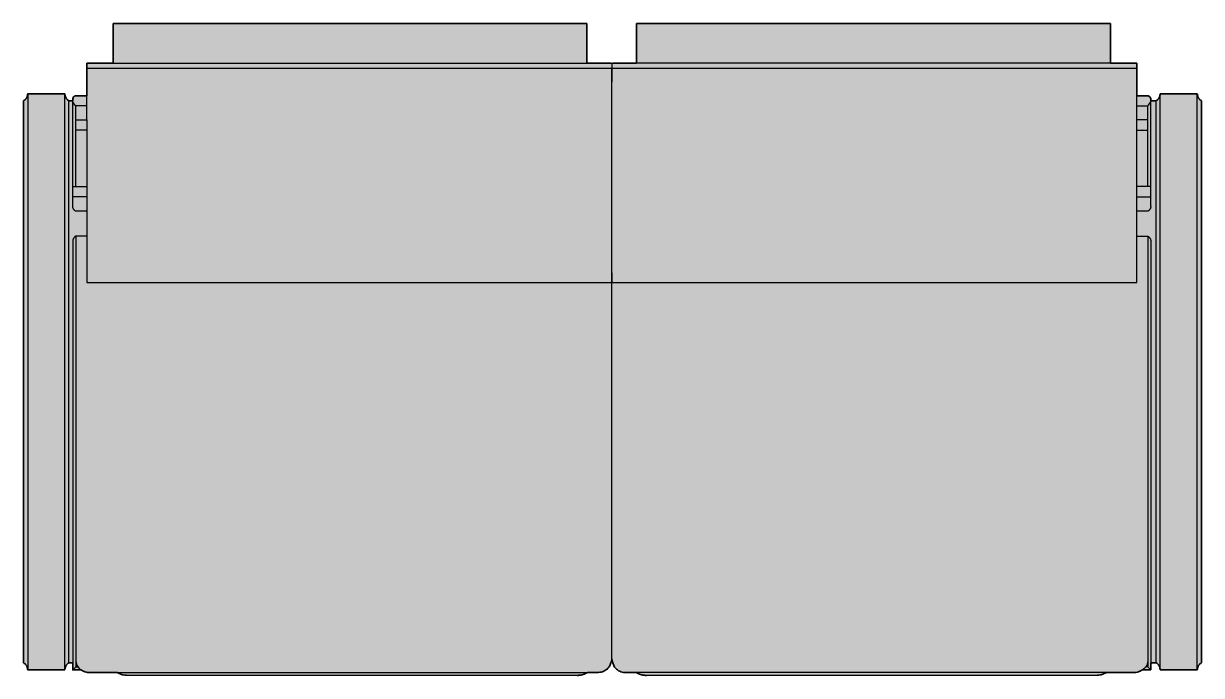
# Model space of a CAD drawing. Header units: millimetres. Extents: x 116 to 4038, y -1433 to 925.
# Drawn here: x 2324 to 4038, y -1386 to -438 of the extents above; entities that cross this region are included whole.
import ezdxf

# ---------------------------------------------------------------- set-up
doc = ezdxf.new("R2010")
doc.units = ezdxf.units.MM
doc.layers.add('Blocks', color=7, linetype='Continuous')
doc.layers.add('Blocks$Fill', color=7, linetype='Continuous', true_color=0xffffff)
doc.layers.add('Blocks$Inner', color=7, linetype='Continuous', lineweight=25, true_color=0x007f00)
doc.layers.add('Blocks$Outline', color=7, linetype='Continuous', lineweight=35, true_color=0xff3f3f)

# ---------------------------------------------------------------- blocks, each defined once
blk = doc.blocks.new('PK31 Sofa Top')
at = {"layer": 'Blocks$Fill'}
blk.add_hatch(color=256, dxfattribs=at).paths.add_polyline_path([(1581.3, 929.6), (891.9, 929.6), (891.9, 871.8), (856.9, 871.8), (855.9, 870.8), (854.9, 871.8), (819.8, 871.8), (819.8, 929.6), (130.5, 929.6), (130.5, 871.8), (92, 871.8), (92, 824.7), (75.9, 824.7), (75.8, 824.7), (75.6, 824.7), (75.5, 824.6), (75.3, 824.6), (75.2, 824.5), (75, 824.5), (74.9, 824.4), (74.7, 824.4), (74.6, 824.3), (74.5, 824.3), (74.3, 824.2), (74.2, 824.1), (74, 824), (73.9, 823.9), (73.8, 823.9), (73.7, 823.8), (73.5, 823.7), (73.4, 823.6), (73.3, 823.4), (73.2, 823.3), (73.1, 823.2), (73, 823.1), (72.9, 823), (72.8, 822.8), (72.7, 822.7), (72.6, 822.6), (72.5, 822.4), (72.4, 822.3), (72.3, 822.1), (72.2, 822), (72.2, 821.8), (72.1, 821.7), (72, 821.5), (72, 821.3), (71.9, 821.2), (71.9, 821), (71.8, 820.8), (71.8, 820.7), (71.7, 820.5), (71.7, 820.3), (71.7, 820.1), (71.6, 820), (71.6, 819.8), (71.6, 819.6), (71.6, 819.4), (71.6, 819.2), (71.6, 819), (71.6, 818.8), (71.6, 818.8), (71.6, 817.3), (66.1, 817.3), (65.5, 817.7), (65, 818.1), (64.4, 818.5), (64.2, 818.7), (63.9, 818.9), (63.7, 819.1), (63.5, 819.3), (63.3, 819.5), (63, 819.7), (62.8, 820), (62.7, 820.2), (62.5, 820.4), (62.4, 820.5), (62.3, 820.6), (62.2, 820.8), (62.1, 820.9), (62, 821), (61.9, 821.1), (61.9, 821.3), (61.8, 821.4), (61.7, 821.5), (61.6, 821.7), (61.5, 821.9), (61.4, 822.2), (61.3, 822.4), (61.2, 822.7), (61.1, 823), (61, 823.3), (60.9, 823.5), (60.8, 823.8), (60.7, 824.4), (60.5, 825), (60, 827.4), (6.1, 827.4), (5.6, 825), (5.4, 824.4), (5.3, 823.8), (5.2, 823.5), (5.1, 823.3), (5, 823), (4.9, 822.7), (4.8, 822.4), (4.7, 822.2), (4.6, 821.9), (4.4, 821.7), (4.4, 821.5), (4.3, 821.4), (4.2, 821.3), (4.1, 821.1), (4, 821), (4, 820.9), (3.9, 820.8), (3.8, 820.6), (3.7, 820.5), (3.6, 820.4), (3.4, 820.2), (3.2, 820), (3, 819.7), (2.8, 819.5), (2.6, 819.3), (2.4, 819.1), (2.1, 818.9), (1.9, 818.7), (1.6, 818.5), (1.1, 818.1), (0.5, 817.7), (0, 817.3), (0, 712.7), (0, 411.3), (0, 0), (0.6, -0.4), (1.1, -0.8), (1.6, -1.2), (1.9, -1.4), (2.1, -1.6), (2.4, -1.8), (2.6, -2), (2.8, -2.2), (3, -2.4), (3.2, -2.6), (3.4, -2.9), (3.6, -3.1), (3.7, -3.2), (3.8, -3.3), (3.9, -3.4), (4, -3.6), (4, -3.7), (4.1, -3.8), (4.2, -3.9), (4.3, -4.1), (4.4, -4.2), (4.4, -4.3), (4.6, -4.6), (4.7, -4.9), (4.8, -5.1), (4.9, -5.4), (5, -5.7), (5.1, -5.9), (5.2, -6.2), (5.3, -6.5), (5.4, -7.1), (5.6, -7.7), (6.1, -10.1), (6.1, -10.3), (60, -10.3), (60.2, -9.5), (60.3, -8.9), (60.4, -8.3), (60.5, -7.7), (60.7, -7.1), (60.8, -6.5), (60.9, -6.2), (61, -5.9), (61.1, -5.7), (61.2, -5.4), (61.3, -5.1), (61.4, -4.9), (61.5, -4.6), (61.6, -4.3), (61.7, -4.2), (61.8, -4.1), (61.9, -3.9), (61.9, -3.8), (62, -3.7), (62.1, -3.6), (62.2, -3.4), (62.3, -3.3), (62.4, -3.2), (62.5, -3.1), (62.6, -2.9), (62.8, -2.6), (63, -2.4), (63.3, -2.2), (63.5, -2), (63.7, -1.8), (63.9, -1.6), (64.2, -1.4), (64.4, -1.2), (64.9, -0.8), (65.5, -0.4), (66, 0), (71.6, 0), (71.6, -10.2), (71.6, -10.2), (71.6, -10.2), (71.6, -10.2), (71.6, -10.2), (71.6, -10.2), (71.6, -10.2), (71.6, -10.2), (71.6, -10.2), (71.6, -10.2), (71.6, -10.2), (71.6, -10.2), (71.6, -10.2), (71.6, -10.2), (71.6, -10.2), (71.6, -10.2), (71.6, -10.2), (71.6, -10.2), (71.6, -10.2), (71.6, -10.2), (71.6, -10.2), (71.6, -10.2), (71.6, -10.2), (71.6, -10.2), (71.6, -10.2), (71.6, -10.3), (71.6, -10.3), (71.6, -10.3), (71.6, -10.3), (71.6, -10.3), (71.6, -10.3), (71.6, -10.3), (71.6, -10.3), (71.6, -10.3), (71.6, -10.3), (71.6, -10.3), (71.6, -10.3), (71.6, -10.3), (71.6, -10.3), (71.6, -10.3), (71.7, -10.3), (71.7, -10.3), (71.7, -10.3), (71.7, -10.3), (71.7, -10.3), (71.7, -10.3), (71.7, -10.3), (71.7, -10.3), (71.7, -10.3), (71.7, -10.3), (71.7, -10.3), (71.7, -10.3), (71.7, -10.3), (71.7, -10.3), (71.7, -10.3), (71.7, -10.3), (71.7, -10.3), (71.8, -10.3), (71.8, -10.3), (83.5, -10.3), (84, -10.6), (84.5, -10.9), (84.9, -11.2), (85.4, -11.5), (85.9, -11.7), (86.4, -12), (86.9, -12.2), (87.3, -12.4), (87.8, -12.6), (88.3, -12.8), (88.8, -13), (89.3, -13.2), (89.8, -13.3), (90.3, -13.5), (90.8, -13.6), (91.1, -13.6), (91.3, -13.7), (91.8, -13.7), (92.3, -13.8), (92.8, -13.9), (93.2, -13.9), (95.2, -14), (136.1, -14), (136.6, -14.3), (137.2, -14.6), (137.7, -14.9), (138.2, -15.2), (138.7, -15.5), (139.3, -15.7), (139.8, -16), (140.4, -16.2), (141, -16.4), (141.5, -16.6), (142.1, -16.8), (142.7, -17), (143.3, -17.1), (143.9, -17.3), (144.5, -17.4), (145.1, -17.5), (145.7, -17.6), (146.2, -17.7), (146.8, -17.8), (147.4, -17.9), (148, -17.9), (148.5, -17.9), (149.1, -18), (149.7, -18), (805.3, -18.3), (806.3, -18.3), (807.2, -18.3), (808.2, -18.2), (809.2, -18.1), (810.2, -17.9), (811.1, -17.8), (812.1, -17.5), (813.1, -17.3), (814.1, -17), (815.1, -16.7), (816.1, -16.3), (816.6, -16.2), (817.1, -16), (817.6, -15.7), (818, -15.5), (818.5, -15.3), (819, -15.1), (819.5, -14.8), (820, -14.6), (820.4, -14.3), (820.9, -14), (836.6, -14), (837.1, -14), (837.6, -13.9), (838.1, -13.9), (838.5, -13.8), (839, -13.7), (839.5, -13.7), (840, -13.6), (840.4, -13.5), (840.9, -13.4), (841.4, -13.2), (841.8, -13.1), (842.3, -13), (842.8, -12.8), (843.2, -12.6), (843.7, -12.5), (844.1, -12.3), (844.5, -12.1), (845, -11.9), (845.4, -11.6), (845.8, -11.4), (846.2, -11.2), (846.6, -10.9), (847.1, -10.7), (847.4, -10.4), (847.8, -10.1), (848.2, -9.8), (848.6, -9.5), (849, -9.2), (849.3, -8.9), (849.7, -8.6), (850, -8.2), (850.4, -7.9), (850.7, -7.5), (851, -7.2), (851.2, -7), (851.3, -6.8), (851.5, -6.6), (851.6, -6.4), (851.8, -6.2), (851.9, -5.9), (852.1, -5.7), (852.2, -5.5), (852.4, -5.2), (852.5, -5), (852.8, -4.4), (853.2, -3.8), (853.5, -3.1), (853.8, -2.4), (854.1, -1.6), (854.5, -0.7), (854.8, 0.3), (855.6, 2.5), (855.6, 2.9), (855.7, 3.3), (855.7, 3.7), (855.8, 4.2), (855.8, 4.6), (855.8, 5), (855.9, 5.5), (855.9, 5.9), (855.9, 6), (855.9, 6), (856.7, 2.6), (857.4, -0.1), (857.8, -1.2), (858.1, -2.3), (858.4, -3.2), (858.7, -4), (858.9, -4.3), (859.1, -4.7), (859.2, -5), (859.4, -5.3), (859.5, -5.6), (859.7, -5.9), (859.8, -6.1), (860, -6.4), (860.1, -6.6), (860.3, -6.8), (860.4, -7), (860.6, -7.2), (860.7, -7.4), (860.9, -7.6), (861.2, -7.9), (861.6, -8.3), (861.9, -8.6), (862.3, -9), (862.6, -9.3), (863, -9.6), (863.3, -9.9), (863.7, -10.2), (864.1, -10.5), (864.5, -10.7), (864.9, -11), (865.3, -11.3), (865.7, -11.5), (866.2, -11.7), (866.6, -12), (867, -12.2), (867.4, -12.4), (867.9, -12.6), (868.3, -12.7), (868.8, -12.9), (869.2, -13.1), (869.7, -13.2), (870.2, -13.4), (870.6, -13.5), (871.1, -13.6), (871.6, -13.7), (872.1, -13.8), (872.6, -13.8), (873.1, -13.9), (873.6, -14), (874.1, -14), (874.6, -14), (875.1, -14), (890.9, -14), (891.3, -14.3), (891.8, -14.6), (892.3, -14.8), (892.7, -15.1), (893.2, -15.3), (893.7, -15.5), (894.2, -15.7), (894.7, -16), (895.2, -16.2), (895.7, -16.3), (896.6, -16.7), (897.6, -17), (898.6, -17.3), (899.6, -17.5), (900.6, -17.8), (901.6, -17.9), (902.6, -18.1), (903.6, -18.2), (904.5, -18.3), (905.5, -18.3), (906.4, -18.3), (1562.1, -18), (1562.6, -18), (1563.2, -17.9), (1563.8, -17.9), (1564.4, -17.9), (1564.9, -17.8), (1565.5, -17.7), (1566.1, -17.6), (1566.7, -17.5), (1567.3, -17.4), (1567.9, -17.3), (1568.5, -17.1), (1569.1, -17), (1569.6, -16.8), (1570.2, -16.6), (1570.8, -16.4), (1571.4, -16.2), (1571.9, -16), (1572.5, -15.7), (1573, -15.5), (1573.6, -15.2), (1574.1, -14.9), (1574.6, -14.6), (1575.1, -14.3), (1575.6, -14), (1616.6, -14), (1618.5, -13.9), (1619, -13.9), (1619.5, -13.8), (1620, -13.7), (1620.4, -13.7), (1620.7, -13.6), (1620.9, -13.6), (1621.4, -13.5), (1621.9, -13.3), (1622.4, -13.2), (1622.9, -13), (1623.4, -12.8), (1623.9, -12.6), (1624.4, -12.4), (1624.9, -12.2), (1625.4, -12), (1625.9, -11.7), (1626.4, -11.5), (1626.8, -11.2), (1627.3, -10.9), (1627.8, -10.6), (1628.2, -10.3), (1640, -10.3), (1640, -10.3), (1640, -10.3), (1640, -10.3), (1640, -10.3), (1640, -10.3), (1640.1, -10.3), (1640.1, -10.3), (1640.1, -10.3), (1640.1, -10.3), (1640.1, -10.3), (1640.1, -10.3), (1640.1, -10.3), (1640.1, -10.3), (1640.1, -10.3), (1640.1, -10.3), (1640.1, -10.3), (1640.1, -10.3), (1640.1, -10.3), (1640.1, -10.3), (1640.1, -10.3), (1640.1, -10.3), (1640.1, -10.3), (1640.1, -10.3), (1640.1, -10.3), (1640.1, -10.3), (1640.1, -10.3), (1640.1, -10.3), (1640.1, -10.3), (1640.1, -10.3), (1640.1, -10.3), (1640.1, -10.3), (1640.2, -10.3), (1640.2, -10.3), (1640.2, -10.2), (1640.2, -10.2), (1640.2, -10.2), (1640.2, -10.2), (1640.2, -10.2), (1640.2, -10.2), (1640.2, -10.2), (1640.2, -10.2), (1640.2, -10.2), (1640.2, -10.2), (1640.2, -10.2), (1640.2, -10.2), (1640.2, -10.2), (1640.2, -10.2), (1640.2, -10.2), (1640.2, -10.2), (1640.2, -10.2), (1640.2, -10.2), (1640.2, -10.2), (1640.2, -10.2), (1640.2, -10.2), (1640.2, -10.2), (1640.2, -10.2), (1640.2, -10.2), (1640.2, -10.2), (1640.2, 0), (1647.9, 0), (1648.4, -0.4), (1648.9, -0.8), (1649.4, -1.2), (1649.7, -1.4), (1649.9, -1.6), (1650.2, -1.8), (1650.4, -2), (1650.6, -2.2), (1650.8, -2.4), (1651, -2.6), (1651.2, -2.9), (1651.4, -3.1), (1651.5, -3.2), (1651.6, -3.3), (1651.7, -3.4), (1651.7, -3.6), (1651.8, -3.7), (1651.9, -3.8), (1652, -3.9), (1652.1, -4.1), (1652.1, -4.2), (1652.2, -4.3), (1652.3, -4.6), (1652.5, -4.9), (1652.6, -5.1), (1652.7, -5.4), (1652.8, -5.7), (1652.9, -5.9), (1653, -6.2), (1653, -6.5), (1653.2, -7.1), (1653.3, -7.7), (1653.6, -8.9), (1653.9, -10.3), (1707.8, -10.3), (1708, -9), (1708.3, -7.7), (1708.4, -7.1), (1708.6, -6.5), (1708.7, -6.2), (1708.8, -5.9), (1708.9, -5.7), (1709, -5.4), (1709.1, -5.1), (1709.2, -4.9), (1709.3, -4.6), (1709.4, -4.3), (1709.5, -4.2), (1709.6, -4.1), (1709.7, -3.9), (1709.7, -3.8), (1709.8, -3.7), (1709.9, -3.6), (1710, -3.4), (1710.1, -3.3), (1710.2, -3.2), (1710.3, -3.1), (1710.4, -2.9), (1710.6, -2.6), (1710.8, -2.4), (1711, -2.2), (1711.3, -2), (1711.5, -1.8), (1711.7, -1.6), (1712, -1.4), (1712.2, -1.2), (1712.8, -0.8), (1713.3, -0.4), (1713.9, 0), (1713.9, 411.3), (1713.9, 712.7), (1713.9, 817.3), (1713.3, 817.7), (1712.8, 818.1), (1712.2, 818.5), (1712, 818.7), (1711.7, 818.9), (1711.5, 819.1), (1711.3, 819.3), (1711, 819.5), (1710.8, 819.7), (1710.6, 820), (1710.4, 820.2), (1710.3, 820.4), (1710.2, 820.5), (1710.1, 820.6), (1710, 820.8), (1709.9, 820.9), (1709.8, 821), (1709.7, 821.1), (1709.7, 821.3), (1709.6, 821.4), (1709.5, 821.5), (1709.4, 821.7), (1709.3, 821.9), (1709.2, 822.2), (1709.1, 822.4), (1709, 822.7), (1708.9, 823), (1708.8, 823.3), (1708.7, 823.5), (1708.6, 823.8), (1708.4, 824.4), (1708.3, 825), (1707.8, 827.5), (1707.8, 827.4), (1653.9, 827.4), (1653.3, 825), (1653.2, 824.4), (1653, 823.8), (1653, 823.5), (1652.9, 823.3), (1652.8, 823), (1652.7, 822.7), (1652.6, 822.4), (1652.5, 822.2), (1652.3, 821.9), (1652.2, 821.7), (1652.1, 821.5), (1652.1, 821.4), (1652, 821.3), (1651.9, 821.1), (1651.8, 821), (1651.7, 820.9), (1651.7, 820.8), (1651.6, 820.6), (1651.5, 820.5), (1651.4, 820.4), (1651.2, 820.2), (1651, 820), (1650.8, 819.7), (1650.6, 819.5), (1650.4, 819.3), (1650.2, 819.1), (1649.9, 818.9), (1649.7, 818.7), (1649.4, 818.5), (1648.9, 818.1), (1648.3, 817.7), (1647.8, 817.3), (1640.2, 817.3), (1640.2, 818.8), (1640.2, 818.8), (1640.2, 819), (1640.2, 819.2), (1640.2, 819.4), (1640.2, 819.6), (1640.1, 819.8), (1640.1, 820), (1640.1, 820.1), (1640.1, 820.3), (1640, 820.5), (1640, 820.7), (1639.9, 820.8), (1639.9, 821), (1639.8, 821.2), (1639.8, 821.3), (1639.7, 821.5), (1639.7, 821.7), (1639.6, 821.8), (1639.5, 822), (1639.4, 822.1), (1639.4, 822.3), (1639.3, 822.4), (1639.2, 822.6), (1639.1, 822.7), (1639, 822.8), (1638.9, 823), (1638.8, 823.1), (1638.7, 823.2), (1638.6, 823.3), (1638.5, 823.4), (1638.3, 823.6), (1638.2, 823.7), (1638.1, 823.8), (1638, 823.9), (1637.8, 823.9), (1637.7, 824), (1637.6, 824.1), (1637.4, 824.2), (1637.3, 824.3), (1637.2, 824.3), (1637, 824.4), (1636.9, 824.4), (1636.7, 824.5), (1636.6, 824.5), (1636.4, 824.6), (1636.3, 824.6), (1636.1, 824.7), (1636, 824.7), (1635.8, 824.7), (1619.8, 824.7), (1619.8, 871.8), (1581.3, 871.8)], flags=0)
at = {"layer": 'Blocks$Inner'}
for p, q in [((75.9, 824.7), (92, 824.7)), ((1635.8, 824.7), (1619.8, 824.7)), ((1653.9, 827.4), (1707.8, 827.4)), ((1653.9, -10.3), (1653.9, 827.4)), ((1707.8, -10.3), (1707.8, 827.5)), ((71.6, 663.9), (71.6, 818.8)), ((76, 692.5), (75.9, 810.1)), ((92, 810.1), (75.9, 810.1)), ((1619.8, 810.1), (1635.8, 810.1)), ((1635.8, 692.5), (1635.8, 810.1)), ((1640.1, 663.9), (1640.2, 818.8)), ((76, 789.7), (92, 789.7)), ((1635.8, 789.7), (1619.8, 789.7)), ((92, 774.6), (76, 774.6)), ((1619.8, 774.6), (1635.8, 774.6)), ((71.6, 692.5), (92, 692.5)), ((1640.1, 692.5), (1619.8, 692.5)), ((92, 677.4), (71.6, 677.4)), ((1619.8, 677.4), (1640.1, 677.4)), ((92, 656.6), (75.9, 656.6)), ((1635.8, 656.6), (1619.8, 656.6)), ((71.6, 613.2), (71.6, -10.2)), ((1640.1, 613.2), (1640.2, -10.2)), ((92, 553.1), (854.9, 553.1)), ((856.9, 553.1), (1619.8, 553.1)), ((855.9, 5.9), (855.9, 13.3)), ((855.9, 6), (855.9, 8.9)), ((71.8, -10.3), (83.6, -10.3)), ((75.9, -5.9), (78.9, -5.9)), ((95.2, -14), (836.6, -14)), ((1616.6, -14), (875.1, -14)), ((1640, -10.3), (1628.1, -10.3)), ((1635.8, -5.9), (1632.8, -5.9)), ((1707.8, -10.3), (1653.9, -10.3)), ((149.7, -18), (805.3, -18.3)), ((1562.1, -18), (906.4, -18.3))]:
    blk.add_line(p, q, dxfattribs=at)
for points in [[(130.5, 871.8), (130.5, 929.6), (819.8, 929.6), (819.8, 871.8)], [(1581.3, 871.8), (1581.3, 929.6), (891.9, 929.6), (891.9, 871.8)], [(92, 871.8), (854.9, 871.8), (855.9, 870.8)], [(855.9, 863.8), (854.9, 864.4), (92, 864.4)], [(1619.8, 871.8), (856.9, 871.8), (855.9, 870.8)], [(1619.8, 864.4), (856.9, 864.4), (855.9, 863.8)], [(6.1, 827.4), (6.1, -10.3), (60, -10.3), (60, 827.4), (6.1, 827.4)], [(0, 817.3), (0, 712.7), (0, 411.3), (0, 0)], [(66, 0), (66.1, 109.9), (66.1, 411.3), (66.1, 788), (66.1, 817.3)], [(66.1, 817.3), (71.6, 817.3)], [(1640.2, 817.3), (1647.8, 817.3)], [(1647.9, 0), (1647.8, 109.9), (1647.8, 411.3), (1647.8, 788), (1647.8, 817.3)], [(1713.9, 817.3), (1713.9, 712.7), (1713.9, 411.3), (1713.9, 0)], [(92, 620.6), (75.9, 620.6), (75.9, 570.8), (75.9, -5.9)], [(1619.8, 620.6), (1635.8, 620.6), (1635.8, 570.8), (1635.8, -5.9)], [(855.9, 566.9), (855.9, 560.5), (855.9, 554)], [(855.9, 6), (855.9, 13.4), (855.9, 358.6), (855.9, 496.4), (855.9, 554)], [(66, 0), (71.6, 0)], [(1647.9, 0), (1640.2, 0)]]:
    blk.add_lwpolyline(points, dxfattribs=at)
for points, knots in [([(92, 789.7), (92, 789.7), (92, 789.9), (92, 790.2), (92, 790.7), (92, 791.4), (92, 792.3), (92, 793.5), (92, 794.7), (92, 802.3), (92, 804), (92, 806.1), (92, 808.9), (92, 812), (92, 815.4), (92, 818.9), (92, 823.4), (92, 827.9), (92, 832.4), (92, 835.2), (92, 837.5), (92, 839.3), (92, 841), (92, 843.4), (92, 845.8), (92, 848.1), (92, 849.9), (92, 851.7), (92, 854.1), (92, 856.4), (92, 858.8), (92, 860.5), (92, 862.1), (92, 863.2), (92, 871.8)], [16.031939, 16.031939, 16.031939, 16.031939, 16.106053, 16.607774, 17.109495, 17.611216, 18.614658, 19.893202, 21.171746, 22.45029, 23.728834, 26.285923, 28.843011, 32.357985, 35.872959, 39.387933, 42.902907, 49.932856, 53.44783, 56.962804, 58.818798, 60.674793, 62.530787, 64.386781, 68.09877, 69.954765, 71.810759, 73.666754, 75.522748, 79.234737, 81.090731, 82.946726, 84.80272, 86.503177, 86.503177, 86.503177, 86.503177]), ([(855.9, 554), (855.9, 554), (855.9, 554.1), (855.9, 554.4), (855.9, 554.9), (855.9, 863.3), (855.9, 863.8)], [1451.687454, 1451.687454, 1451.687454, 1451.687454, 1455.290434, 1459.140465, 1462.990495, 2155.054798, 2155.054798, 2155.054798, 2155.054798]), ([(1619.8, 553.1), (1619.8, 553.3), (1619.8, 554.5), (1619.8, 557.8), (1619.8, 560.4), (1619.8, 563.6), (1619.8, 566.8), (1619.8, 572.1), (1619.8, 579.7), (1619.8, 588.4), (1619.8, 595.8), (1619.8, 601.6), (1619.8, 607.5), (1619.8, 613.2), (1619.8, 618.6), (1619.8, 625.3), (1619.8, 632.4), (1619.8, 639.7), (1619.8, 645.4), (1619.8, 651.1), (1619.8, 656.6), (1619.8, 661.6), (1619.8, 666.3), (1619.8, 671), (1619.8, 675.8), (1619.8, 680.6), (1619.8, 687.2), (1619.8, 693.4), (1619.8, 699.3), (1619.8, 702.8), (1619.8, 706.5), (1619.8, 711.4), (1619.8, 716.4), (1619.8, 721.5), (1619.8, 724.4), (1619.8, 726.4), (1619.8, 727.6), (1619.8, 728.7), (1619.8, 730.2), (1619.8, 731.8), (1619.8, 733.5), (1619.8, 734.7), (1619.8, 736), (1619.8, 737.7), (1619.8, 739.5), (1619.8, 741.4), (1619.8, 742.9), (1619.8, 744.4), (1619.8, 747.4), (1619.8, 751), (1619.8, 755.2), (1619.8, 758.4), (1619.8, 761.7), (1619.8, 765), (1619.8, 768.4), (1619.8, 771), (1619.8, 773), (1619.8, 774.1), (1619.8, 775.3), (1619.8, 776.5), (1619.8, 777.7), (1619.8, 778.9), (1619.8, 780.1), (1619.8, 781.3), (1619.8, 782.3), (1619.8, 783.1), (1619.8, 783.7), (1619.8, 784.3), (1619.8, 784.9), (1619.8, 785.5), (1619.8, 786), (1619.8, 786.6), (1619.8, 787.1), (1619.8, 787.5), (1619.8, 787.8), (1619.8, 788.1), (1619.8, 788.6), (1619.8, 789), (1619.8, 789.3), (1619.8, 789.7), (1619.8, 871.8)], [765.896295, 765.896295, 765.896295, 765.896295, 769.323212, 777.023272, 790.562784, 804.102296, 817.641809, 831.181321, 871.285342, 911.389364, 931.441375, 951.493386, 971.545397, 991.597408, 1007.416409, 1023.235409, 1054.87341, 1070.692411, 1086.511411, 1102.330412, 1118.149412, 1130.380853, 1142.612294, 1154.843734, 1167.075175, 1179.306616, 1191.538057, 1216.000938, 1224.389544, 1232.77815, 1241.166756, 1249.555362, 1266.332574, 1274.721179, 1283.109785, 1285.564452, 1288.01912, 1290.473787, 1292.928454, 1297.837788, 1300.292455, 1302.747122, 1304.955218, 1307.163314, 1311.579505, 1313.787601, 1315.995697, 1318.203793, 1320.411889, 1328.637677, 1332.750571, 1336.863465, 1340.976359, 1345.089252, 1349.202146, 1353.31504, 1354.729177, 1356.143314, 1357.557451, 1358.971588, 1360.385725, 1361.799862, 1363.213998, 1364.628135, 1366.042272, 1366.749341, 1367.456409, 1368.163478, 1368.870546, 1369.577614, 1370.284683, 1370.991751, 1371.69882, 1372.052354, 1372.405888, 1372.759422, 1373.112957, 1373.820025, 1374.173559, 1374.253755, 1374.253755, 1374.253755, 1374.253755]), ([(6.1, 827.4), (5.9, 826.7), (5.7, 825.4), (5.3, 823.8), (5, 822.9), (4.7, 822.2), (4.4, 821.7), (4.1, 821.1), (3.7, 820.5), (3, 819.7), (1.9, 818.6), (0.7, 817.8), (0, 817.3)], [1783.39172, 1783.39172, 1783.39172, 1783.39172, 1783.59172, 1783.69172, 1783.79172, 1783.84172, 1783.89172, 1783.94172, 1783.99172, 1784.09172, 1784.19172, 1784.39172, 1784.39172, 1784.39172, 1784.39172]), ([(60, 827.4), (60.2, 826.7), (60.4, 825.4), (60.8, 823.8), (61.1, 822.9), (61.4, 822.2), (61.6, 821.7), (61.9, 821.1), (62.4, 820.5), (63, 819.7), (64.2, 818.6), (65.3, 817.8), (66.1, 817.3)], [-897.317977, -897.317977, -897.317977, -897.317977, -897.117977, -897.017977, -896.917977, -896.867977, -896.817977, -896.767977, -896.717977, -896.617977, -896.517977, -896.317977, -896.317977, -896.317977, -896.317977]), ([(71.6, 818.8), (71.6, 819.9), (71.8, 821.3), (72.7, 822.9), (73.6, 823.8), (74.7, 824.4), (75.5, 824.7), (75.9, 824.7)], [1, 1, 1, 1, 1.333333, 1.5, 1.666667, 1.833333, 2, 2, 2, 2]), ([(1640.2, 818.8), (1640.2, 819.9), (1639.9, 821.3), (1639, 822.9), (1638.1, 823.8), (1637, 824.4), (1636.2, 824.7), (1635.8, 824.7)], [1, 1, 1, 1, 1.333333, 1.5, 1.666667, 1.833333, 2, 2, 2, 2]), ([(1647.8, 817.3), (1648.5, 817.8), (1649.6, 818.6), (1650.8, 819.7), (1651.5, 820.5), (1651.9, 821.1), (1652.2, 821.7), (1652.5, 822.2), (1652.8, 822.9), (1653.1, 823.8), (1653.5, 825.4), (1653.7, 826.7), (1653.9, 827.4)], [0, 0, 0, 0, 0.2, 0.3, 0.4, 0.45, 0.5, 0.55, 0.6, 0.7, 0.8, 1, 1, 1, 1]), ([(1707.8, 827.5), (1708, 826.7), (1708.2, 825.4), (1708.6, 823.8), (1708.9, 822.9), (1709.2, 822.2), (1709.4, 821.7), (1709.7, 821.1), (1710.2, 820.5), (1710.8, 819.7), (1712, 818.6), (1713.1, 817.8), (1713.9, 817.3)], [0, 0, 0, 0, 0.2, 0.3, 0.4, 0.45, 0.5, 0.55, 0.6, 0.7, 0.8, 1, 1, 1, 1]), ([(75.9, 810.1), (75.2, 810.7), (73.7, 812.2), (72, 815.3), (71.6, 817.6), (71.6, 818.8)], [0, 0, 0, 0, 0.3, 0.6, 1, 1, 1, 1]), ([(1635.8, 810.1), (1636.6, 810.7), (1638, 812.2), (1639.7, 815.3), (1640.2, 817.6), (1640.2, 818.8)], [0, 0, 0, 0, 0.3, 0.6, 1, 1, 1, 1]), ([(92, 789.7), (92, 789.7), (92, 554.5), (92, 553.3), (92, 553.1)], [79.433699, 79.433699, 79.433699, 79.433699, 684.364242, 687.791159, 687.791159, 687.791159, 687.791159]), ([(75.9, 656.6), (75.7, 656.7), (75.3, 657), (74.9, 657.3), (74.7, 657.5), (74.5, 657.6), (74.3, 657.8), (74.1, 658), (73.8, 658.4), (73.3, 659), (72.9, 659.7), (72.6, 660.2), (72.4, 660.5), (72.2, 661), (72, 661.5), (71.8, 662.2), (71.7, 663.1), (71.6, 663.6), (71.6, 663.9)], [0, 0, 0, 0, 0.1, 0.15, 0.175, 0.2, 0.225, 0.25, 0.3, 0.4, 0.5, 0.55, 0.6, 0.65, 0.7, 0.8, 0.9, 1, 1, 1, 1]), ([(1640.1, 663.9), (1640.1, 663.6), (1640.1, 663.1), (1639.9, 662.2), (1639.8, 661.5), (1639.6, 661), (1639.4, 660.5), (1639.2, 660.2), (1638.9, 659.7), (1638.5, 659), (1638, 658.4), (1637.6, 658), (1637.4, 657.8), (1637.3, 657.6), (1637.1, 657.5), (1636.9, 657.3), (1636.4, 657), (1636.1, 656.7), (1635.8, 656.6)], [-1, -1, -1, -1, -0.9, -0.8, -0.7, -0.65, -0.6, -0.55, -0.5, -0.4, -0.3, -0.25, -0.225, -0.2, -0.175, -0.15, -0.1, 0, 0, 0, 0]), ([(75.9, 620.6), (75.7, 620.4), (75.3, 620.2), (74.9, 619.9), (74.7, 619.7), (74.5, 619.5), (74.3, 619.3), (74.1, 619.1), (73.8, 618.7), (73.3, 618.1), (72.9, 617.5), (72.6, 617), (72.4, 616.6), (72.2, 616.2), (72, 615.6), (71.8, 614.9), (71.7, 614.1), (71.6, 613.5), (71.6, 613.2)], [0, 0, 0, 0, 0.1, 0.15, 0.175, 0.2, 0.225, 0.25, 0.3, 0.4, 0.5, 0.55, 0.6, 0.65, 0.7, 0.8, 0.9, 1, 1, 1, 1]), ([(1635.8, 620.6), (1636.1, 620.4), (1636.4, 620.2), (1636.9, 619.9), (1637.1, 619.7), (1637.3, 619.5), (1637.4, 619.3), (1637.6, 619.1), (1638, 618.7), (1638.5, 618.1), (1638.9, 617.5), (1639.2, 617), (1639.4, 616.6), (1639.6, 616.2), (1639.8, 615.6), (1639.9, 614.9), (1640.1, 614.1), (1640.1, 613.5), (1640.1, 613.2)], [0, 0, 0, 0, 0.1, 0.15, 0.175, 0.2, 0.225, 0.25, 0.3, 0.4, 0.5, 0.55, 0.6, 0.65, 0.7, 0.8, 0.9, 1, 1, 1, 1]), ([(0, 0), (0.7, -0.5), (1.9, -1.3), (3, -2.4), (3.7, -3.1), (4.1, -3.8), (4.4, -4.3), (4.7, -4.9), (5, -5.6), (5.3, -6.5), (5.7, -8.1), (5.9, -9.3), (6.1, -10.1)], [1787.39172, 1787.39172, 1787.39172, 1787.39172, 1787.59172, 1787.69172, 1787.79172, 1787.84172, 1787.89172, 1787.94172, 1787.99172, 1788.09172, 1788.19172, 1788.39172, 1788.39172, 1788.39172, 1788.39172]), ([(75.9, 5), (76.1, 2.1), (76.8, -5.4), (84.4, -11.6), (91.2, -13.8), (93.9, -13.9), (95.2, -14)], [-29.955662, -29.955662, -29.955662, -29.955662, -21.30373, -8.048418, -3.864959, 0, 0, 0, 0]), ([(1635.8, 5), (1635.7, 2.1), (1634.9, -5.4), (1627.3, -11.6), (1620.6, -13.8), (1617.9, -13.9), (1616.6, -14)], [-29.955662, -29.955662, -29.955662, -29.955662, -21.30373, -8.048418, -3.864959, 0, 0, 0, 0]), ([(1713.9, 0), (1713.1, -0.5), (1712, -1.3), (1710.8, -2.4), (1710.2, -3.1), (1709.7, -3.8), (1709.4, -4.3), (1709.2, -4.9), (1708.9, -5.6), (1708.6, -6.5), (1708.2, -8.1), (1708, -9.3), (1707.8, -10.3)], [4, 4, 4, 4, 4.2, 4.3, 4.4, 4.45, 4.5, 4.55, 4.6, 4.7, 4.8, 5, 5, 5, 5]), ([(60, -10.3), (60.2, -9.2), (60.4, -8), (60.8, -6.5), (61.1, -5.6), (61.4, -4.9), (61.6, -4.3), (61.9, -3.8), (62.4, -3.1), (63, -2.4), (64.2, -1.3), (65.3, -0.5), (66, 0)], [891.7176405, 891.7176405, 891.7176405, 891.7176405, 891.8986456, 891.9986456, 892.0986456, 892.1486456, 892.1986456, 892.2486456, 892.2986456, 892.3986456, 892.4986456, 892.6929767, 892.6929767, 892.6929767, 892.6929767]), ([(71.6, -10.2), (71.6, -10), (71.9, -9.5), (73.3, -8.1), (74.9, -6.7), (75.9, -5.9)], [-0.9999834, -0.9999834, -0.9999834, -0.9999834, -0.7, -0.4, 0, 0, 0, 0]), ([(136.1, -14), (137.4, -14.8), (140.3, -16.3), (145, -17.7), (148.2, -18), (149.7, -18)], [-14.220966, -14.220966, -14.220966, -14.220966, -9.423893, -4.574524, 0, 0, 0, 0]), ([(1575.7, -14), (1574.3, -14.8), (1571.4, -16.3), (1566.8, -17.7), (1563.6, -18), (1562.1, -18)], [-14.220966, -14.220966, -14.220966, -14.220966, -9.423893, -4.574524, 0, 0, 0, 0]), ([(1640.2, -10.2), (1640.2, -10), (1639.9, -9.5), (1638.5, -8.1), (1636.8, -6.7), (1635.8, -5.9)], [-0.9999834, -0.9999834, -0.9999834, -0.9999834, -0.7, -0.4, 0, 0, 0, 0]), ([(1653.9, -10.3), (1653.7, -9.2), (1653.4, -8), (1653.1, -6.5), (1652.8, -5.6), (1652.5, -4.9), (1652.2, -4.3), (1651.9, -3.8), (1651.5, -3.1), (1650.8, -2.4), (1649.7, -1.3), (1648.6, -0.5), (1647.9, 0)], [58.937606, 58.937606, 58.937606, 58.937606, 59.1186111, 59.2186111, 59.3186111, 59.3686111, 59.4186111, 59.4686111, 59.5186111, 59.6186111, 59.7186111, 59.9129422, 59.9129422, 59.9129422, 59.9129422])]:
    blk.add_open_spline(points, degree=3, knots=knots, dxfattribs=at)
for points, degree in [([(855.9, 870.8), (855.9, 846.8), (855.9, 845.3), (855.9, 844.7)], 3), ([(854.9, 553.1), (855.1, 553.2), (855.4, 553.6), (855.7, 553.9), (855.9, 554)], 3), ([(855.9, 554), (856, 553.9), (856.4, 553.6), (856.7, 553.2), (856.9, 553.1)], 3), ([(1619.8, 553.1), (1619.8, 553.3), (1619.8, 554.5)], 2), ([(836.6, -14), (839.2, -13.9), (844.3, -12.7), (850.7, -8.2), (853.5, -3.8), (855.6, 2.5)], 3), ([(855.6, 2.5), (855.8, 3.6), (855.9, 4.7), (855.9, 5.9)], 3), ([(875.1, -14), (872.3, -14), (867.2, -12.8), (860.8, -8.3), (858.1, -3.9), (855.9, 6)], 3), ([(71.6, -10.2), (71.6, -10.3), (71.6, -10.3), (71.8, -10.3)], 3), ([(1640.2, -10.2), (1640.2, -10.3), (1640.1, -10.3), (1640, -10.3)], 3)]:
    blk.add_open_spline(points, degree=degree, dxfattribs=at)
for points in [[(805.3, -18.3), (813.8, -18.3), (821.1, -13.9)], [(906.4, -18.3), (897.9, -18.3), (890.7, -13.9)]]:
    blk.add_rational_spline(points, [1, 0.895060892557, 0.865317901402], degree=2, dxfattribs=at)
at = {"layer": 'Blocks$Outline'}
for points in [[(819.8, 929.6), (130.5, 929.6)], [(130.5, 929.6), (130.5, 871.8)], [(819.8, 871.8), (819.8, 929.6)], [(1581.3, 929.6), (891.9, 929.6)], [(891.9, 929.6), (891.9, 871.8)], [(1581.3, 871.8), (1581.3, 929.6)], [(130.5, 871.8), (92, 871.8)], [(854.9, 871.8), (819.8, 871.8)], [(855.9, 870.8), (854.9, 871.8)], [(856.9, 871.8), (855.9, 870.8)], [(891.9, 871.8), (856.9, 871.8)], [(1619.8, 871.8), (1581.3, 871.8)], [(60, 827.4), (6.1, 827.4)], [(92, 824.7), (75.9, 824.7)], [(1635.8, 824.7), (1619.8, 824.7)], [(1707.8, 827.4), (1653.9, 827.4)], [(1707.8, 827.5), (1707.8, 827.4)], [(0, 817.3), (0, 712.7)], [(71.6, 817.3), (66.1, 817.3)], [(71.6, 818.8), (71.6, 817.3)], [(1640.2, 817.3), (1640.2, 818.8)], [(1647.8, 817.3), (1640.2, 817.3)], [(1713.9, 712.7), (1713.9, 817.3)], [(0, 712.7), (0, 411.3)], [(1713.9, 411.3), (1713.9, 712.7)], [(0, 411.3), (0, 0)], [(1713.9, 0), (1713.9, 411.3)], [(855.9, 5.9), (855.9, 6)], [(855.9, 6), (855.9, 6)], [(6.1, -10.1), (6.1, -10.3)], [(6.1, -10.3), (60, -10.3)], [(66, 0), (71.6, 0)], [(71.6, 0), (71.6, -10.2)], [(71.8, -10.3), (83.5, -10.3)], [(95.2, -14), (136.1, -14)], [(820.9, -14), (836.6, -14)], [(875.1, -14), (890.9, -14)], [(1575.6, -14), (1616.6, -14)], [(1628.2, -10.3), (1640, -10.3)], [(1640.2, -10.2), (1640.2, 0)], [(1640.2, 0), (1647.9, 0)], [(1653.9, -10.3), (1707.8, -10.3)], [(149.7, -18), (805.3, -18.3)], [(906.4, -18.3), (1562.1, -18)]]:
    blk.add_lwpolyline(points, dxfattribs=at)
for points, knots in [([(92, 871.8), (92, 867.9), (92, 863), (92, 861.9), (92, 860.5), (92, 858.8), (92, 856.4), (92, 854.1), (92, 851.7), (92, 849.9), (92, 848.1), (92, 845.8), (92, 843.4), (92, 841), (92, 839.3), (92, 837.5), (92, 835.2), (92, 832.4), (92, 828.7), (92, 826.1), (92, 824.7)], [-86.503177, -86.503177, -86.503177, -86.503177, -85.733866, -84.80272, -82.946726, -81.090731, -79.234737, -75.522748, -73.666754, -71.810759, -69.954765, -68.09877, -64.386781, -62.530787, -60.674793, -58.818798, -56.962804, -53.44783, -49.932856, -45.458746, -45.458746, -45.458746, -45.458746]), ([(1619.8, 824.7), (1619.8, 834.8), (1619.8, 849.6), (1619.8, 869.2), (1619.8, 871.8)], [-762.91608047, -762.91608047, -762.91608047, -762.91608047, -762.89875513, -762.89626137, -762.89626137, -762.89626137, -762.89626137]), ([(6.1, 827.4), (5.9, 826.7), (5.7, 825.4), (5.3, 823.8), (5, 822.9), (4.7, 822.2), (4.4, 821.7), (4.1, 821.1), (3.7, 820.5), (3, 819.7), (1.9, 818.6), (0.7, 817.8), (0, 817.3)], [951.255787, 951.255787, 951.255787, 951.255787, 951.455787, 951.555787, 951.655787, 951.705787, 951.755787, 951.805787, 951.855787, 951.955787, 952.055787, 952.255787, 952.255787, 952.255787, 952.255787]), ([(66.1, 817.3), (65.3, 817.8), (64.2, 818.6), (63, 819.7), (62.4, 820.5), (61.9, 821.1), (61.6, 821.7), (61.4, 822.2), (61.1, 822.9), (60.8, 823.8), (60.4, 825.4), (60.2, 826.7), (60, 827.4)], [896.317977, 896.317977, 896.317977, 896.317977, 896.517977, 896.617977, 896.717977, 896.767977, 896.817977, 896.867977, 896.917977, 897.017977, 897.117977, 897.317977, 897.317977, 897.317977, 897.317977]), ([(75.9, 824.7), (75.5, 824.7), (74.7, 824.4), (73.6, 823.8), (72.7, 822.9), (71.8, 821.3), (71.6, 819.9), (71.6, 818.8)], [-18.0336, -18.0336, -18.0336, -18.0336, -17.866933, -17.700267, -17.5336, -17.366933, -17.0336, -17.0336, -17.0336, -17.0336]), ([(1640.2, 818.8), (1640.2, 819.9), (1639.9, 821.3), (1639, 822.9), (1638.1, 823.8), (1637, 824.4), (1636.2, 824.7), (1635.8, 824.7)], [17.0336, 17.0336, 17.0336, 17.0336, 17.366933, 17.5336, 17.700267, 17.866933, 18.0336, 18.0336, 18.0336, 18.0336]), ([(1653.9, 827.4), (1653.7, 826.7), (1653.5, 825.4), (1653.1, 823.8), (1652.8, 822.9), (1652.5, 822.2), (1652.2, 821.7), (1651.9, 821.1), (1651.5, 820.5), (1650.8, 819.7), (1649.6, 818.6), (1648.5, 817.8), (1647.8, 817.3)], [-64.537942, -64.537942, -64.537942, -64.537942, -64.337942, -64.237942, -64.137942, -64.087942, -64.037942, -63.987942, -63.937942, -63.837942, -63.737942, -63.537942, -63.537942, -63.537942, -63.537942]), ([(1713.9, 817.3), (1713.1, 817.8), (1712, 818.6), (1710.8, 819.7), (1710.2, 820.5), (1709.7, 821.1), (1709.4, 821.7), (1709.2, 822.2), (1708.9, 822.9), (1708.6, 823.8), (1708.2, 825.4), (1708, 826.7), (1707.8, 827.5)], [-1, -1, -1, -1, -0.8, -0.7, -0.6, -0.55, -0.5, -0.45, -0.4, -0.3, -0.2, 0, 0, 0, 0]), ([(0, 0), (0.7, -0.5), (1.9, -1.3), (3, -2.4), (3.7, -3.1), (4.1, -3.8), (4.4, -4.3), (4.7, -4.9), (5, -5.6), (5.3, -6.5), (5.7, -8.1), (5.9, -9.3), (6.1, -10.1)], [955.2557873, 955.2557873, 955.2557873, 955.2557873, 955.4557873, 955.5557873, 955.6557873, 955.7057873, 955.7557873, 955.8057873, 955.8557873, 955.9557873, 956.0557873, 956.254854, 956.254854, 956.254854, 956.254854]), ([(855.9, 6), (858.1, -3.9), (860.8, -8.3), (867.2, -12.8), (872.3, -14), (875.1, -14)], [-742.1937363, -742.1937363, -742.1937363, -742.1937363, -741.9437451, -741.6937451, -741.4437451, -741.4437451, -741.4437451, -741.4437451]), ([(1707.8, -10.3), (1708, -9.3), (1708.2, -8.1), (1708.6, -6.5), (1708.9, -5.6), (1709.2, -4.9), (1709.4, -4.3), (1709.7, -3.8), (1710.2, -3.1), (1710.8, -2.4), (1712, -1.3), (1713.1, -0.5), (1713.9, 0)], [-5, -5, -5, -5, -4.8, -4.7, -4.6, -4.55, -4.5, -4.45, -4.4, -4.3, -4.2, -4, -4, -4, -4]), ([(60, -10.3), (60.2, -9.2), (60.4, -8), (60.8, -6.5), (61.1, -5.6), (61.4, -4.9), (61.6, -4.3), (61.9, -3.8), (62.4, -3.1), (63, -2.4), (64.2, -1.3), (65.3, -0.5), (66, 0)], [891.7176405, 891.7176405, 891.7176405, 891.7176405, 891.8986456, 891.9986456, 892.0986456, 892.1486456, 892.1986456, 892.2486456, 892.2986456, 892.3986456, 892.4986456, 892.6929767, 892.6929767, 892.6929767, 892.6929767]), ([(83.5, -10.3), (84.7, -11.1), (87.3, -12.5), (91.2, -13.8), (93.9, -13.9), (95.2, -14)], [-12.259781, -12.259781, -12.259781, -12.259781, -8.048418, -3.864959, 0, 0, 0, 0]), ([(136.1, -14), (137.5, -14.9), (140.4, -16.3), (145, -17.7), (148.2, -18), (149.7, -18)], [-14.156789, -14.156789, -14.156789, -14.156789, -9.423893, -4.574524, 0, 0, 0, 0]), ([(1562.1, -18), (1563.6, -18), (1566.8, -17.7), (1571.4, -16.3), (1574.3, -14.9), (1575.6, -14)], [0, 0, 0, 0, 4.574524, 9.423893, 14.156789, 14.156789, 14.156789, 14.156789]), ([(1616.6, -14), (1617.9, -13.9), (1620.6, -13.8), (1624.5, -12.5), (1627, -11.1), (1628.2, -10.3)], [0, 0, 0, 0, 3.864959, 8.048418, 12.259781, 12.259781, 12.259781, 12.259781]), ([(1647.9, 0), (1648.6, -0.5), (1649.7, -1.3), (1650.8, -2.4), (1651.5, -3.1), (1651.9, -3.8), (1652.2, -4.3), (1652.5, -4.9), (1652.8, -5.6), (1653.1, -6.5), (1653.4, -8), (1653.7, -9.2), (1653.9, -10.3), (1653.9, -10.3)], [-59.9129422, -59.9129422, -59.9129422, -59.9129422, -59.7186111, -59.6186111, -59.5186111, -59.4686111, -59.4186111, -59.3686111, -59.3186111, -59.2186111, -59.1186111, -58.9380037, -58.937606, -58.937606, -58.937606, -58.937606])]:
    blk.add_open_spline(points, degree=3, knots=knots, dxfattribs=at)
for points in [[(71.6, 818.8), (71.6, 818.8), (71.6, 818.8), (71.6, 818.8)], [(1640.2, 818.8), (1640.2, 818.8), (1640.2, 818.8), (1640.2, 818.8)], [(836.6, -14), (839.2, -13.9), (844.3, -12.7), (850.7, -8.2), (853.5, -3.8), (855.6, 2.5)], [(855.6, 2.5), (855.8, 3.6), (855.9, 4.7), (855.9, 5.9)], [(71.6, -10.2), (71.6, -10.3), (71.6, -10.3), (71.8, -10.3)], [(1640, -10.3), (1640.1, -10.3), (1640.2, -10.3), (1640.2, -10.2)]]:
    blk.add_open_spline(points, degree=3, dxfattribs=at)
for points, weights in [([(805.3, -18.3), (813.7, -18.3), (820.9, -14)], [1, 0.896180472513, 0.865961107783]), ([(890.9, -14), (898, -18.3), (906.4, -18.3)], [0.865961107783, 0.896180472513, 1])]:
    blk.add_rational_spline(points, weights, degree=2, dxfattribs=at)

msp = doc.modelspace()

# ---------------------------------------------------------------- block references
at = {"layer": 'Blocks'}
msp.add_blockref('PK31 Sofa Top', (2323.9, -1367.3), dxfattribs=at)

doc.saveas('drawing.dxf')
